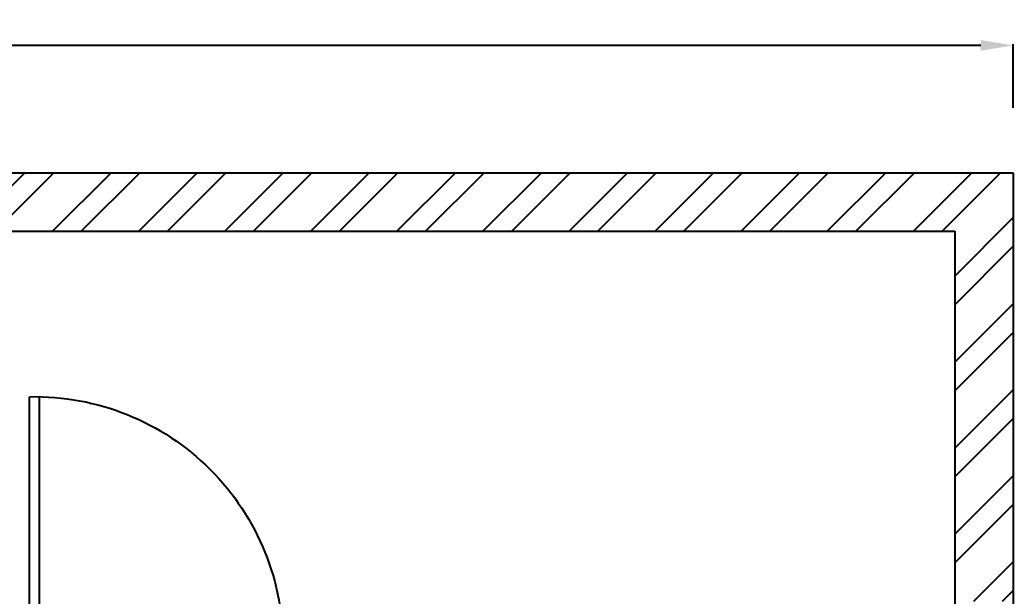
# Model space of a CAD drawing. Header units: inches. Extents: x 5616 to 6069, y 4057 to 4801.
# Drawn here: x 5916.4 to 6069.4, y 4711.8 to 4800.6 of the extents above; entities that cross this region are included whole.
import ezdxf

# ---------------------------------------------------------------- set-up
doc = ezdxf.new("R2010")
doc.units = ezdxf.units.IN
doc.header["$MEASUREMENT"] = 0
doc.layers.add('DOOR', color=3, linetype='Continuous')
doc.layers.add('WLL', color=2, linetype='Continuous')
doc.styles.get("Standard").update_dxf_attribs({"font": 'arial.ttf'})
doc.dimstyles.get("Standard").update_dxf_attribs({"dimtxt": 6, "dimasz": 5, "dimexe": 0.18, "dimexo": 0.0625, "dimgap": 0.09, "dimtad": 0, "dimtih": 1, "dimtoh": 1, "dimdec": 1, "dimzin": 0, "dimdsep": 46, "dimlunit": 4, "dimtxsty": 'Standard', "dimcen": 0.09, "dimadec": 0, "dimazin": 0, "dimtfac": 1, "dimtdec": 1, "dimtofl": 0, "dimtmove": 0, "dimatfit": 3, "dimfxl": 1, "dimtolj": 1, "dimtzin": 0, "dimarcsym": 0})

# ---------------------------------------------------------------- blocks, each defined once
blk = doc.blocks.new('121')
for p, q in [((72.05, 349.04), (72.05, 346.04)), ((73.55, 349.04), (72.05, 349.04)), ((73.55, 347.54), (73.55, 349.04)), ((75.05, 347.54), (73.55, 347.54)), ((75.05, 346.04), (75.05, 347.54)), ((72.05, 346.04), (75.05, 346.04))]:
    blk.add_line(p, q)
blk = doc.blocks.new('222')
for p, q in [((235.05, 347.54), (235.05, 386.54)), ((236.55, 347.54), (236.55, 386.54))]:
    blk.add_line(p, q)
blk.add_arc((235.8, 348.29), 38.26, 88.8767, 181.1233)
blk = doc.blocks.new('1.2')
at = {"layer": 'DOOR', "yscale": 0.7142857142855983, "zscale": 0.7142857142855983, "rotation": 270}
for name, p, xscale in [('121', (3458.44, 3468.09), 0.7142857142855983), ('222', (3458.44, 3246.59), -0.7142857142855983), ('121', (3458.44, 3335.16), -0.7142857142855983)]:
    blk.add_blockref(name, p, dxfattribs=dict(at, xscale=xscale))
blk = doc.blocks.new('*D71')
at = {"color": 0, "lineweight": -2, "transparency": 16777216}
for p, q in [((5649.43, 4787.02), (5649.43, 4796.84)), ((5654.43, 4796.66), (5854.25, 4796.66)), ((6064.43, 4796.66), (5864.61, 4796.66)), ((6069.43, 4787.02), (6069.43, 4796.84))]:
    blk.add_line(p, q, dxfattribs=at)
at = {"color": 0, "transparency": 16777216}
for points in [[(5654.43, 4797.49), (5654.43, 4795.83), (5649.43, 4796.66)], [(6064.43, 4797.49), (6064.43, 4795.83), (6069.43, 4796.66)]]:
    blk.add_solid(points, dxfattribs=at)
at = {"layer": 'Defpoints', "color": 0, "transparency": 16777216}
for p in [(6069.43, 4796.66), (5649.43, 4786.96), (6069.43, 4786.96)]:
    blk.add_point(p, dxfattribs=at)
at = {"color": 0, "transparency": 16777216, "insert": (5859.43, 4796.66), "char_height": 6, "attachment_point": 5}
blk.add_mtext("\\A1;35'", dxfattribs=at)

msp = doc.modelspace()

# ---------------------------------------------------------------- hatches: boundary and pattern name
h = msp.add_hatch()
h.set_pattern_fill('ANSI32', color=25, scale=25)
h.paths.add_polyline_path([(5658.43, 4768.01), (6060.43, 4768.01), (6060.43, 4711.01), (6069.43, 4711.01), (6069.43, 4777.01), (5649.43, 4777.01), (5649.43, 4057.01), (5944.93, 4057.01), (5944.93, 4066.01), (5658.43, 4066.01)])
h.paths.add_polyline_path([(6069.43, 4337.51), (6060.43, 4337.51), (6060.43, 4057.01), (6069.43, 4057.01)], flags=0)

# ---------------------------------------------------------------- linework, layer by layer
at = {"layer": 'WLL'}
for p, q in [((5649.43, 4777.01), (6069.43, 4777.01)), ((6069.43, 4777.01), (6069.43, 4057.01)), ((5658.43, 4768.01), (6060.43, 4768.01)), ((6060.43, 4768.01), (6060.43, 4057.01))]:
    msp.add_line(p, q, dxfattribs=at)

# ---------------------------------------------------------------- block references
at = {"layer": 'DOOR', "xscale": 1.400000000000027, "yscale": 1.400000000000027, "zscale": 1.400000000000027, "rotation": 90.00000000000001}
msp.add_blockref('1.2', (10699.71, -485.83), dxfattribs=at)

# ---------------------------------------------------------------- dimensions: what is measured, and where the dimension line sits
dim = msp.add_linear_dim(base=(6069.43, 4796.66), p1=(5649.43, 4786.96), p2=(6069.43, 4786.96), dimstyle='Standard')
dim.commit()
dim.dimension.update_dxf_attribs({"geometry": '*D71', "text_midpoint": (5859.43, 4796.66)})

doc.saveas('drawing.dxf')
